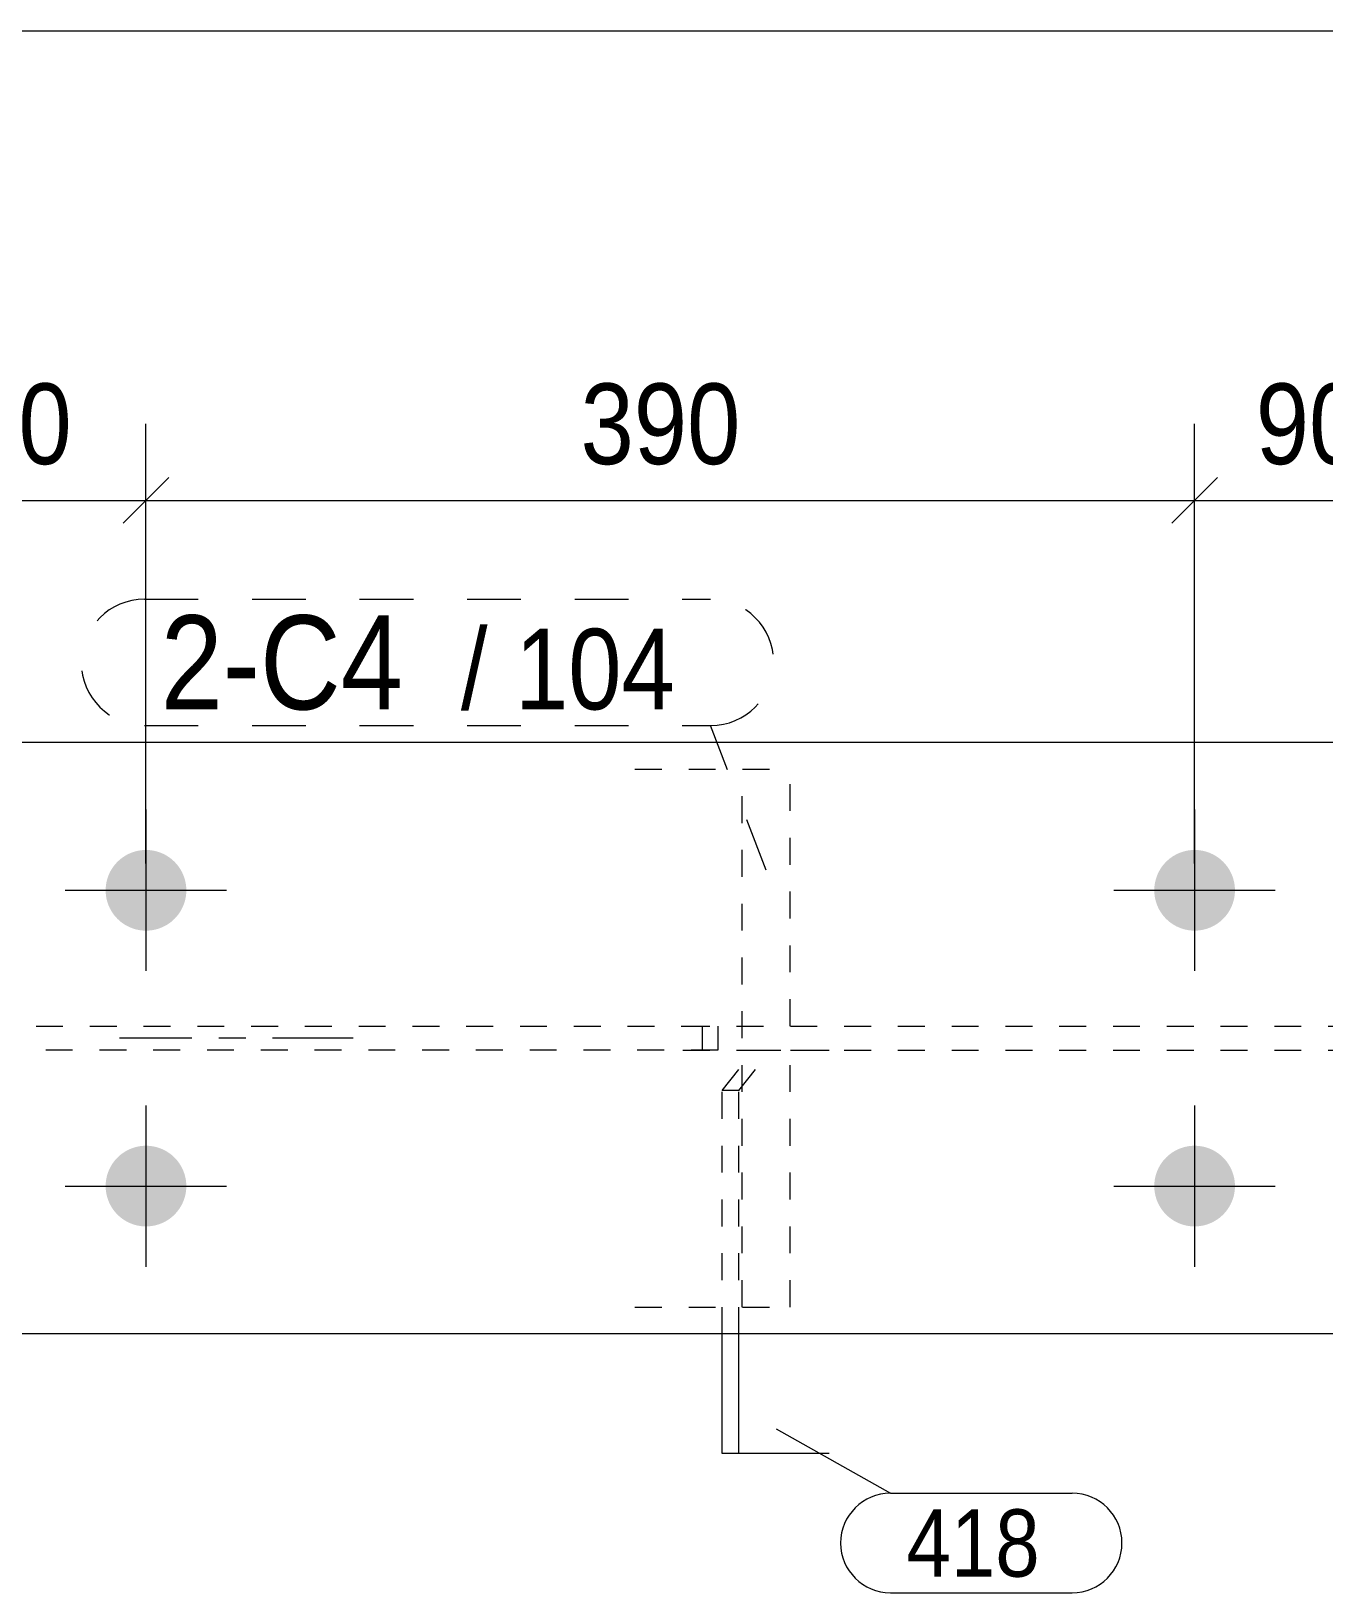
# Model space of a CAD drawing. Header units: millimetres. Extents: x 2 to 579, y 1 to 825.
# Drawn here: x 230.3 to 278.4, y 766.9 to 825 of the extents above; entities that cross this region are included whole.
import ezdxf

# ---------------------------------------------------------------- set-up
doc = ezdxf.new("R2010")
doc.units = ezdxf.units.MM
for name, pattern in [('XKITLINE00', [0]), ('XKITLINE01', [4, 1, -1, 1, -1]), ('XKITLINE02', [4, 2, -2]), ('XKITLINE03', [6, 3, -1, 1, -1])]:
    doc.linetypes.add(name, pattern=pattern)
for name, color, linetype, lineweight in [('Bolt', 3, 'Continuous', 0), ('Dimensions', 7, 'Continuous', 0), ('DrawingSheet', 5, 'Continuous', 0), ('Part', 2, 'Continuous', 0), ('PartMark', 7, 'Continuous', 0)]:
    doc.layers.add(name, color=color, linetype=linetype, lineweight=lineweight)
doc.styles.add('ARIAL', font='ARIAL.TTF')

# ---------------------------------------------------------------- blocks, each defined once
blk = doc.blocks.new('*A59')
at = {"layer": 'Bolt'}
for points in [[(234.608, 794.55), (234.645, 794.548), (234.681, 794.546), (234.718, 794.543), (234.755, 794.539), (234.791, 794.534), (234.827, 794.528), (234.864, 794.521), (234.9, 794.514), (234.935, 794.505), (234.971, 794.496), (235.006, 794.485), (235.041, 794.474), (235.076, 794.462), (235.111, 794.449), (235.145, 794.436), (235.179, 794.421), (235.212, 794.406), (235.245, 794.39), (235.278, 794.373), (235.31, 794.355), (235.342, 794.337), (235.373, 794.317), (235.404, 794.297), (235.435, 794.276), (235.465, 794.255), (235.494, 794.233), (235.523, 794.21), (235.551, 794.186), (235.578, 794.161), (235.605, 794.136), (235.632, 794.111), (235.657, 794.084), (235.682, 794.057), (235.707, 794.03), (235.73, 794.002), (235.753, 793.973), (235.776, 793.944), (235.797, 793.914), (235.818, 793.883), (235.838, 793.852), (235.858, 793.821), (235.876, 793.789), (235.894, 793.757), (235.911, 793.724), (235.927, 793.691), (235.942, 793.658), (235.957, 793.624), (235.97, 793.59), (235.983, 793.555), (235.995, 793.521), (236.006, 793.485), (236.017, 793.45), (236.026, 793.414), (236.035, 793.379), (236.042, 793.343), (236.049, 793.306), (236.055, 793.27), (236.06, 793.234), (236.064, 793.197), (236.067, 793.16), (236.069, 793.124), (236.07, 793.087), (236.071, 793.05), (236.07, 793.013), (236.069, 792.976), (236.067, 792.94), (236.064, 792.903), (236.06, 792.866), (236.055, 792.83), (236.049, 792.794), (236.042, 792.757), (236.035, 792.721), (236.026, 792.686), (236.017, 792.65), (236.006, 792.615), (235.995, 792.579), (235.983, 792.545), (235.97, 792.51), (235.957, 792.476), (235.942, 792.442), (235.927, 792.409), (235.911, 792.376), (235.894, 792.343), (235.876, 792.311), (235.858, 792.279), (235.838, 792.248), (235.818, 792.217), (235.797, 792.186), (235.776, 792.156), (235.753, 792.127), (235.73, 792.098), (235.707, 792.07), (235.682, 792.043), (235.657, 792.016), (235.632, 791.989), (235.605, 791.964), (235.578, 791.939), (235.551, 791.914), (235.523, 791.89), (235.494, 791.867), (235.465, 791.845), (235.435, 791.824), (235.404, 791.803), (235.373, 791.783), (235.342, 791.763), (235.31, 791.745), (235.278, 791.727), (235.245, 791.71), (235.212, 791.694), (235.179, 791.679), (235.145, 791.664), (235.111, 791.651), (235.076, 791.638), (235.041, 791.626), (235.006, 791.615), (234.971, 791.604), (234.935, 791.595), (234.9, 791.586), (234.864, 791.579), (234.827, 791.572), (234.791, 791.566), (234.755, 791.561), (234.718, 791.557), (234.681, 791.554), (234.645, 791.552), (234.608, 791.55), (234.571, 791.55), (234.534, 791.55), (234.497, 791.552), (234.461, 791.554), (234.424, 791.557), (234.387, 791.561), (234.351, 791.566), (234.315, 791.572), (234.278, 791.579), (234.242, 791.586), (234.206, 791.595), (234.171, 791.604), (234.136, 791.615), (234.1, 791.626), (234.066, 791.638), (234.031, 791.651), (233.997, 791.664), (233.963, 791.679), (233.93, 791.694), (233.897, 791.71), (233.864, 791.727), (233.832, 791.745), (233.8, 791.763), (233.768, 791.783), (233.738, 791.803), (233.707, 791.824), (233.677, 791.845), (233.648, 791.867), (233.619, 791.89), (233.591, 791.914), (233.564, 791.939), (233.537, 791.964), (233.51, 791.989), (233.485, 792.016), (233.46, 792.043), (233.435, 792.07), (233.411, 792.098), (233.388, 792.127), (233.366, 792.156), (233.345, 792.186), (233.324, 792.217), (233.304, 792.248), (233.284, 792.279), (233.266, 792.311), (233.248, 792.343), (233.231, 792.376), (233.215, 792.409), (233.2, 792.442), (233.185, 792.476), (233.171, 792.51), (233.159, 792.545), (233.147, 792.579), (233.136, 792.615), (233.125, 792.65), (233.116, 792.686), (233.107, 792.721), (233.1, 792.757), (233.093, 792.794), (233.087, 792.83), (233.082, 792.866), (233.078, 792.903), (233.075, 792.94), (233.073, 792.976), (233.071, 793.013), (233.071, 793.05), (233.071, 793.087), (233.073, 793.124), (233.075, 793.16), (233.078, 793.197), (233.082, 793.234), (233.087, 793.27), (233.093, 793.306), (233.1, 793.343), (233.107, 793.379), (233.116, 793.414), (233.125, 793.45), (233.136, 793.485), (233.147, 793.521), (233.159, 793.555), (233.171, 793.59), (233.185, 793.624), (233.2, 793.658), (233.215, 793.691), (233.231, 793.724), (233.248, 793.757), (233.266, 793.789), (233.284, 793.821), (233.304, 793.852), (233.324, 793.883), (233.345, 793.914), (233.366, 793.944), (233.388, 793.973), (233.411, 794.002), (233.435, 794.03), (233.46, 794.057), (233.485, 794.084), (233.51, 794.111), (233.537, 794.136), (233.564, 794.161), (233.591, 794.186), (233.619, 794.21), (233.648, 794.233), (233.677, 794.255), (233.707, 794.276), (233.738, 794.297), (233.768, 794.317), (233.8, 794.337), (233.832, 794.355), (233.864, 794.373), (233.897, 794.39), (233.93, 794.406), (233.963, 794.421), (233.997, 794.436), (234.031, 794.449), (234.066, 794.462), (234.1, 794.474), (234.136, 794.485), (234.171, 794.496), (234.206, 794.505), (234.242, 794.514), (234.278, 794.521), (234.315, 794.528), (234.351, 794.534), (234.387, 794.539), (234.424, 794.543), (234.461, 794.546), (234.497, 794.548), (234.534, 794.55), (234.571, 794.55)], [(273.608, 794.55), (273.645, 794.548), (273.681, 794.546), (273.718, 794.543), (273.755, 794.539), (273.791, 794.534), (273.827, 794.528), (273.864, 794.521), (273.9, 794.514), (273.935, 794.505), (273.971, 794.496), (274.006, 794.485), (274.041, 794.474), (274.076, 794.462), (274.111, 794.449), (274.145, 794.436), (274.179, 794.421), (274.212, 794.406), (274.245, 794.39), (274.278, 794.373), (274.31, 794.355), (274.342, 794.337), (274.373, 794.317), (274.404, 794.297), (274.435, 794.276), (274.465, 794.255), (274.494, 794.233), (274.523, 794.21), (274.551, 794.186), (274.578, 794.161), (274.605, 794.136), (274.632, 794.111), (274.657, 794.084), (274.682, 794.057), (274.707, 794.03), (274.73, 794.002), (274.753, 793.973), (274.776, 793.944), (274.797, 793.914), (274.818, 793.883), (274.838, 793.852), (274.858, 793.821), (274.876, 793.789), (274.894, 793.757), (274.911, 793.724), (274.927, 793.691), (274.942, 793.658), (274.957, 793.624), (274.97, 793.59), (274.983, 793.555), (274.995, 793.521), (275.006, 793.485), (275.017, 793.45), (275.026, 793.414), (275.035, 793.379), (275.042, 793.343), (275.049, 793.306), (275.055, 793.27), (275.06, 793.234), (275.064, 793.197), (275.067, 793.16), (275.069, 793.124), (275.07, 793.087), (275.071, 793.05), (275.07, 793.013), (275.069, 792.976), (275.067, 792.94), (275.064, 792.903), (275.06, 792.866), (275.055, 792.83), (275.049, 792.794), (275.042, 792.757), (275.035, 792.721), (275.026, 792.686), (275.017, 792.65), (275.006, 792.615), (274.995, 792.579), (274.983, 792.545), (274.97, 792.51), (274.957, 792.476), (274.942, 792.442), (274.927, 792.409), (274.911, 792.376), (274.894, 792.343), (274.876, 792.311), (274.858, 792.279), (274.838, 792.248), (274.818, 792.217), (274.797, 792.186), (274.776, 792.156), (274.753, 792.127), (274.73, 792.098), (274.707, 792.07), (274.682, 792.043), (274.657, 792.016), (274.632, 791.989), (274.605, 791.964), (274.578, 791.939), (274.551, 791.914), (274.523, 791.89), (274.494, 791.867), (274.465, 791.845), (274.435, 791.824), (274.404, 791.803), (274.373, 791.783), (274.342, 791.763), (274.31, 791.745), (274.278, 791.727), (274.245, 791.71), (274.212, 791.694), (274.179, 791.679), (274.145, 791.664), (274.111, 791.651), (274.076, 791.638), (274.041, 791.626), (274.006, 791.615), (273.971, 791.604), (273.935, 791.595), (273.9, 791.586), (273.864, 791.579), (273.827, 791.572), (273.791, 791.566), (273.755, 791.561), (273.718, 791.557), (273.681, 791.554), (273.645, 791.552), (273.608, 791.55), (273.571, 791.55), (273.534, 791.55), (273.497, 791.552), (273.461, 791.554), (273.424, 791.557), (273.387, 791.561), (273.351, 791.566), (273.315, 791.572), (273.278, 791.579), (273.242, 791.586), (273.206, 791.595), (273.171, 791.604), (273.136, 791.615), (273.1, 791.626), (273.066, 791.638), (273.031, 791.651), (272.997, 791.664), (272.963, 791.679), (272.93, 791.694), (272.897, 791.71), (272.864, 791.727), (272.832, 791.745), (272.8, 791.763), (272.768, 791.783), (272.738, 791.803), (272.707, 791.824), (272.677, 791.845), (272.648, 791.867), (272.619, 791.89), (272.591, 791.914), (272.564, 791.939), (272.537, 791.964), (272.51, 791.989), (272.485, 792.016), (272.46, 792.043), (272.435, 792.07), (272.411, 792.098), (272.388, 792.127), (272.366, 792.156), (272.345, 792.186), (272.324, 792.217), (272.304, 792.248), (272.284, 792.279), (272.266, 792.311), (272.248, 792.343), (272.231, 792.376), (272.215, 792.409), (272.2, 792.442), (272.185, 792.476), (272.171, 792.51), (272.159, 792.545), (272.147, 792.579), (272.136, 792.615), (272.125, 792.65), (272.116, 792.686), (272.107, 792.721), (272.1, 792.757), (272.093, 792.794), (272.087, 792.83), (272.082, 792.866), (272.078, 792.903), (272.075, 792.94), (272.073, 792.976), (272.071, 793.013), (272.071, 793.05), (272.071, 793.087), (272.073, 793.124), (272.075, 793.16), (272.078, 793.197), (272.082, 793.234), (272.087, 793.27), (272.093, 793.306), (272.1, 793.343), (272.107, 793.379), (272.116, 793.414), (272.125, 793.45), (272.136, 793.485), (272.147, 793.521), (272.159, 793.555), (272.171, 793.59), (272.185, 793.624), (272.2, 793.658), (272.215, 793.691), (272.231, 793.724), (272.248, 793.757), (272.266, 793.789), (272.284, 793.821), (272.304, 793.852), (272.324, 793.883), (272.345, 793.914), (272.366, 793.944), (272.388, 793.973), (272.411, 794.002), (272.435, 794.03), (272.46, 794.057), (272.485, 794.084), (272.51, 794.111), (272.537, 794.136), (272.564, 794.161), (272.591, 794.186), (272.619, 794.21), (272.648, 794.233), (272.677, 794.255), (272.707, 794.276), (272.738, 794.297), (272.768, 794.317), (272.8, 794.337), (272.832, 794.355), (272.864, 794.373), (272.897, 794.39), (272.93, 794.406), (272.963, 794.421), (272.997, 794.436), (273.031, 794.449), (273.066, 794.462), (273.1, 794.474), (273.136, 794.485), (273.171, 794.496), (273.206, 794.505), (273.242, 794.514), (273.278, 794.521), (273.315, 794.528), (273.351, 794.534), (273.387, 794.539), (273.424, 794.543), (273.461, 794.546), (273.497, 794.548), (273.534, 794.55), (273.571, 794.55)], [(234.608, 783.55), (234.645, 783.548), (234.681, 783.546), (234.718, 783.543), (234.755, 783.539), (234.791, 783.534), (234.827, 783.528), (234.864, 783.521), (234.9, 783.514), (234.935, 783.505), (234.971, 783.496), (235.006, 783.485), (235.041, 783.474), (235.076, 783.462), (235.111, 783.449), (235.145, 783.436), (235.179, 783.421), (235.212, 783.406), (235.245, 783.39), (235.278, 783.373), (235.31, 783.355), (235.342, 783.337), (235.373, 783.317), (235.404, 783.297), (235.435, 783.276), (235.465, 783.255), (235.494, 783.233), (235.523, 783.21), (235.551, 783.186), (235.578, 783.161), (235.605, 783.136), (235.632, 783.111), (235.657, 783.084), (235.682, 783.057), (235.707, 783.03), (235.73, 783.002), (235.753, 782.973), (235.776, 782.944), (235.797, 782.914), (235.818, 782.883), (235.838, 782.852), (235.858, 782.821), (235.876, 782.789), (235.894, 782.757), (235.911, 782.724), (235.927, 782.691), (235.942, 782.658), (235.957, 782.624), (235.97, 782.59), (235.983, 782.555), (235.995, 782.521), (236.006, 782.485), (236.017, 782.45), (236.026, 782.414), (236.035, 782.379), (236.042, 782.343), (236.049, 782.306), (236.055, 782.27), (236.06, 782.234), (236.064, 782.197), (236.067, 782.16), (236.069, 782.124), (236.07, 782.087), (236.071, 782.05), (236.07, 782.013), (236.069, 781.976), (236.067, 781.94), (236.064, 781.903), (236.06, 781.866), (236.055, 781.83), (236.049, 781.794), (236.042, 781.757), (236.035, 781.721), (236.026, 781.686), (236.017, 781.65), (236.006, 781.615), (235.995, 781.579), (235.983, 781.545), (235.97, 781.51), (235.957, 781.476), (235.942, 781.442), (235.927, 781.409), (235.911, 781.376), (235.894, 781.343), (235.876, 781.311), (235.858, 781.279), (235.838, 781.248), (235.818, 781.217), (235.797, 781.186), (235.776, 781.156), (235.753, 781.127), (235.73, 781.098), (235.707, 781.07), (235.682, 781.043), (235.657, 781.016), (235.632, 780.989), (235.605, 780.964), (235.578, 780.939), (235.551, 780.914), (235.523, 780.89), (235.494, 780.867), (235.465, 780.845), (235.435, 780.824), (235.404, 780.803), (235.373, 780.783), (235.342, 780.763), (235.31, 780.745), (235.278, 780.727), (235.245, 780.71), (235.212, 780.694), (235.179, 780.679), (235.145, 780.664), (235.111, 780.651), (235.076, 780.638), (235.041, 780.626), (235.006, 780.615), (234.971, 780.604), (234.935, 780.595), (234.9, 780.586), (234.864, 780.579), (234.827, 780.572), (234.791, 780.566), (234.755, 780.561), (234.718, 780.557), (234.681, 780.554), (234.645, 780.552), (234.608, 780.55), (234.571, 780.55), (234.534, 780.55), (234.497, 780.552), (234.461, 780.554), (234.424, 780.557), (234.387, 780.561), (234.351, 780.566), (234.315, 780.572), (234.278, 780.579), (234.242, 780.586), (234.206, 780.595), (234.171, 780.604), (234.136, 780.615), (234.1, 780.626), (234.066, 780.638), (234.031, 780.651), (233.997, 780.664), (233.963, 780.679), (233.93, 780.694), (233.897, 780.71), (233.864, 780.727), (233.832, 780.745), (233.8, 780.763), (233.768, 780.783), (233.738, 780.803), (233.707, 780.824), (233.677, 780.845), (233.648, 780.867), (233.619, 780.89), (233.591, 780.914), (233.564, 780.939), (233.537, 780.964), (233.51, 780.989), (233.485, 781.016), (233.46, 781.043), (233.435, 781.07), (233.411, 781.098), (233.388, 781.127), (233.366, 781.156), (233.345, 781.186), (233.324, 781.217), (233.304, 781.248), (233.284, 781.279), (233.266, 781.311), (233.248, 781.343), (233.231, 781.376), (233.215, 781.409), (233.2, 781.442), (233.185, 781.476), (233.171, 781.51), (233.159, 781.545), (233.147, 781.579), (233.136, 781.615), (233.125, 781.65), (233.116, 781.686), (233.107, 781.721), (233.1, 781.757), (233.093, 781.794), (233.087, 781.83), (233.082, 781.866), (233.078, 781.903), (233.075, 781.94), (233.073, 781.976), (233.071, 782.013), (233.071, 782.05), (233.071, 782.087), (233.073, 782.124), (233.075, 782.16), (233.078, 782.197), (233.082, 782.234), (233.087, 782.27), (233.093, 782.306), (233.1, 782.343), (233.107, 782.379), (233.116, 782.414), (233.125, 782.45), (233.136, 782.485), (233.147, 782.521), (233.159, 782.555), (233.171, 782.59), (233.185, 782.624), (233.2, 782.658), (233.215, 782.691), (233.231, 782.724), (233.248, 782.757), (233.266, 782.789), (233.284, 782.821), (233.304, 782.852), (233.324, 782.883), (233.345, 782.914), (233.366, 782.944), (233.388, 782.973), (233.411, 783.002), (233.435, 783.03), (233.46, 783.057), (233.485, 783.084), (233.51, 783.111), (233.537, 783.136), (233.564, 783.161), (233.591, 783.186), (233.619, 783.21), (233.648, 783.233), (233.677, 783.255), (233.707, 783.276), (233.738, 783.297), (233.768, 783.317), (233.8, 783.337), (233.832, 783.355), (233.864, 783.373), (233.897, 783.39), (233.93, 783.406), (233.963, 783.421), (233.997, 783.436), (234.031, 783.449), (234.066, 783.462), (234.1, 783.474), (234.136, 783.485), (234.171, 783.496), (234.206, 783.505), (234.242, 783.514), (234.278, 783.521), (234.315, 783.528), (234.351, 783.534), (234.387, 783.539), (234.424, 783.543), (234.461, 783.546), (234.497, 783.548), (234.534, 783.55), (234.571, 783.55)], [(273.608, 783.55), (273.645, 783.548), (273.681, 783.546), (273.718, 783.543), (273.755, 783.539), (273.791, 783.534), (273.827, 783.528), (273.864, 783.521), (273.9, 783.514), (273.935, 783.505), (273.971, 783.496), (274.006, 783.485), (274.041, 783.474), (274.076, 783.462), (274.111, 783.449), (274.145, 783.436), (274.179, 783.421), (274.212, 783.406), (274.245, 783.39), (274.278, 783.373), (274.31, 783.355), (274.342, 783.337), (274.373, 783.317), (274.404, 783.297), (274.435, 783.276), (274.465, 783.255), (274.494, 783.233), (274.523, 783.21), (274.551, 783.186), (274.578, 783.161), (274.605, 783.136), (274.632, 783.111), (274.657, 783.084), (274.682, 783.057), (274.707, 783.03), (274.73, 783.002), (274.753, 782.973), (274.776, 782.944), (274.797, 782.914), (274.818, 782.883), (274.838, 782.852), (274.858, 782.821), (274.876, 782.789), (274.894, 782.757), (274.911, 782.724), (274.927, 782.691), (274.942, 782.658), (274.957, 782.624), (274.97, 782.59), (274.983, 782.555), (274.995, 782.521), (275.006, 782.485), (275.017, 782.45), (275.026, 782.414), (275.035, 782.379), (275.042, 782.343), (275.049, 782.306), (275.055, 782.27), (275.06, 782.234), (275.064, 782.197), (275.067, 782.16), (275.069, 782.124), (275.07, 782.087), (275.071, 782.05), (275.07, 782.013), (275.069, 781.976), (275.067, 781.94), (275.064, 781.903), (275.06, 781.866), (275.055, 781.83), (275.049, 781.794), (275.042, 781.757), (275.035, 781.721), (275.026, 781.686), (275.017, 781.65), (275.006, 781.615), (274.995, 781.579), (274.983, 781.545), (274.97, 781.51), (274.957, 781.476), (274.942, 781.442), (274.927, 781.409), (274.911, 781.376), (274.894, 781.343), (274.876, 781.311), (274.858, 781.279), (274.838, 781.248), (274.818, 781.217), (274.797, 781.186), (274.776, 781.156), (274.753, 781.127), (274.73, 781.098), (274.707, 781.07), (274.682, 781.043), (274.657, 781.016), (274.632, 780.989), (274.605, 780.964), (274.578, 780.939), (274.551, 780.914), (274.523, 780.89), (274.494, 780.867), (274.465, 780.845), (274.435, 780.824), (274.404, 780.803), (274.373, 780.783), (274.342, 780.763), (274.31, 780.745), (274.278, 780.727), (274.245, 780.71), (274.212, 780.694), (274.179, 780.679), (274.145, 780.664), (274.111, 780.651), (274.076, 780.638), (274.041, 780.626), (274.006, 780.615), (273.971, 780.604), (273.935, 780.595), (273.9, 780.586), (273.864, 780.579), (273.827, 780.572), (273.791, 780.566), (273.755, 780.561), (273.718, 780.557), (273.681, 780.554), (273.645, 780.552), (273.608, 780.55), (273.571, 780.55), (273.534, 780.55), (273.497, 780.552), (273.461, 780.554), (273.424, 780.557), (273.387, 780.561), (273.351, 780.566), (273.315, 780.572), (273.278, 780.579), (273.242, 780.586), (273.206, 780.595), (273.171, 780.604), (273.136, 780.615), (273.1, 780.626), (273.066, 780.638), (273.031, 780.651), (272.997, 780.664), (272.963, 780.679), (272.93, 780.694), (272.897, 780.71), (272.864, 780.727), (272.832, 780.745), (272.8, 780.763), (272.768, 780.783), (272.738, 780.803), (272.707, 780.824), (272.677, 780.845), (272.648, 780.867), (272.619, 780.89), (272.591, 780.914), (272.564, 780.939), (272.537, 780.964), (272.51, 780.989), (272.485, 781.016), (272.46, 781.043), (272.435, 781.07), (272.411, 781.098), (272.388, 781.127), (272.366, 781.156), (272.345, 781.186), (272.324, 781.217), (272.304, 781.248), (272.284, 781.279), (272.266, 781.311), (272.248, 781.343), (272.231, 781.376), (272.215, 781.409), (272.2, 781.442), (272.185, 781.476), (272.171, 781.51), (272.159, 781.545), (272.147, 781.579), (272.136, 781.615), (272.125, 781.65), (272.116, 781.686), (272.107, 781.721), (272.1, 781.757), (272.093, 781.794), (272.087, 781.83), (272.082, 781.866), (272.078, 781.903), (272.075, 781.94), (272.073, 781.976), (272.071, 782.013), (272.071, 782.05), (272.071, 782.087), (272.073, 782.124), (272.075, 782.16), (272.078, 782.197), (272.082, 782.234), (272.087, 782.27), (272.093, 782.306), (272.1, 782.343), (272.107, 782.379), (272.116, 782.414), (272.125, 782.45), (272.136, 782.485), (272.147, 782.521), (272.159, 782.555), (272.171, 782.59), (272.185, 782.624), (272.2, 782.658), (272.215, 782.691), (272.231, 782.724), (272.248, 782.757), (272.266, 782.789), (272.284, 782.821), (272.304, 782.852), (272.324, 782.883), (272.345, 782.914), (272.366, 782.944), (272.388, 782.973), (272.411, 783.002), (272.435, 783.03), (272.46, 783.057), (272.485, 783.084), (272.51, 783.111), (272.537, 783.136), (272.564, 783.161), (272.591, 783.186), (272.619, 783.21), (272.648, 783.233), (272.677, 783.255), (272.707, 783.276), (272.738, 783.297), (272.768, 783.317), (272.8, 783.337), (272.832, 783.355), (272.864, 783.373), (272.897, 783.39), (272.93, 783.406), (272.963, 783.421), (272.997, 783.436), (273.031, 783.449), (273.066, 783.462), (273.1, 783.474), (273.136, 783.485), (273.171, 783.496), (273.206, 783.505), (273.242, 783.514), (273.278, 783.521), (273.315, 783.528), (273.351, 783.534), (273.387, 783.539), (273.424, 783.543), (273.461, 783.546), (273.497, 783.548), (273.534, 783.55), (273.571, 783.55)]]:
    blk.add_hatch(color=3, dxfattribs=at).paths.add_polyline_path(points, flags=17)
at = {"layer": 'Bolt', "color": 3, "linetype": 'XKITLINE00', "lineweight": 0}
for p, q in [((234.571, 796.05), (234.571, 790.05)), ((273.571, 796.05), (273.571, 790.05)), ((231.571, 793.05), (237.571, 793.05)), ((270.571, 793.05), (276.571, 793.05)), ((234.571, 785.05), (234.571, 779.05)), ((273.571, 785.05), (273.571, 779.05)), ((231.571, 782.05), (237.571, 782.05)), ((270.571, 782.05), (276.571, 782.05))]:
    blk.add_line(p, q, dxfattribs=at)
blk = doc.blocks.new('*A60')
at = {"layer": 'Part'}
blk.add_hatch(color=2, dxfattribs=at).paths.add_polyline_path([(293.784, 788.95), (295.384, 788.95), (294.584, 787.55)], flags=17)
at = {"layer": 'Part', "color": 7, "linetype": 'XKITLINE01', "lineweight": 0}
for p, q in [((252.755, 797.55), (258.532, 797.55)), ((256.749, 777.55), (256.749, 797.55)), ((258.532, 788), (258.532, 797.55)), ((314.051, 797.55), (308.274, 797.55)), ((312.268, 788), (312.268, 797.55)), ((314.051, 797.55), (314.051, 777.55)), ((254.538, 788), (312.268, 788)), ((254.538, 787.1), (312.268, 787.1)), ((258.532, 777.55), (258.532, 787.1)), ((312.268, 777.55), (312.268, 787.1)), ((252.755, 777.55), (258.532, 777.55)), ((314.051, 777.55), (308.274, 777.55))]:
    blk.add_line(p, q, dxfattribs=at)
at = {"layer": 'Part', "color": 2, "linetype": 'XKITLINE00', "lineweight": 0}
for p, q in [((294.584, 787.55), (293.784, 788.95)), ((293.784, 788.95), (295.384, 788.95)), ((295.384, 788.95), (294.584, 787.55))]:
    blk.add_line(p, q, dxfattribs=at)
at = {"layer": 'Part', "color": 7, "linetype": 'XKITLINE03', "lineweight": 0}
blk.add_line((281.406, 787.55), (291.591, 787.55), dxfattribs=at)
at = {"layer": 'Part', "color": 2, "linetype": 'XKITLINE00', "lineweight": 0}
blk.add_circle((294.584, 788.45), 1, dxfattribs=at)
blk = doc.blocks.new('*A61')
at = {"layer": 'Part', "color": 2, "linetype": 'XKITLINE00', "lineweight": 0}
for p, q in [((326.476, 798.55), (193.474, 798.55)), ((326.476, 776.55), (193.474, 776.55))]:
    blk.add_line(p, q, dxfattribs=at)
blk = doc.blocks.new('*A63')
at = {"layer": 'Part', "color": 7, "linetype": 'XKITLINE01', "lineweight": 0}
for p, q in [((206.815, 797.55), (211.749, 797.55)), ((210.083, 777.55), (210.083, 797.55)), ((211.749, 788), (211.749, 797.55)), ((208.481, 788), (255.839, 788)), ((255.27, 787.1), (255.27, 788)), ((255.839, 788), (255.841, 787.1)), ((255.841, 787.1), (208.481, 787.1)), ((211.749, 777.55), (211.749, 787.1)), ((206.815, 777.55), (211.749, 777.55))]:
    blk.add_line(p, q, dxfattribs=at)
at = {"layer": 'Part', "color": 7, "linetype": 'XKITLINE03', "lineweight": 0}
blk.add_line((242.279, 787.55), (233.59, 787.55), dxfattribs=at)
blk = doc.blocks.new('*A64')
at = {"layer": 'Part', "color": 7, "linetype": 'XKITLINE01', "lineweight": 0}
for p, q in [((256.003, 785.6), (257.181, 787.1)), ((256.622, 785.6), (257.8, 787.1)), ((257.181, 787.1), (259.976, 787.1)), ((256.003, 776.55), (256.003, 785.6)), ((256.622, 785.6), (256.003, 785.6)), ((256.622, 776.55), (256.622, 785.6))]:
    blk.add_line(p, q, dxfattribs=at)
at = {"layer": 'Part', "color": 2, "linetype": 'XKITLINE00', "lineweight": 0}
for p, q in [((256.003, 772.1), (256.003, 776.55)), ((256.622, 772.1), (256.622, 776.55)), ((259.976, 772.1), (256.003, 772.1))]:
    blk.add_line(p, q, dxfattribs=at)
blk = doc.blocks.new('*A65')
at = {"layer": 'DrawingSheet', "color": 5, "linetype": 'XKITLINE00', "lineweight": 0}
blk.add_line((579, 825), (5, 825), dxfattribs=at)
blk = doc.blocks.new('*A172')
at = {"layer": 'Dimensions', "color": 7, "linetype": 'XKITLINE00', "lineweight": 0}
for p, q in [((225.571, 794.05), (225.571, 810.4)), ((234.571, 794.05), (234.571, 810.4)), ((226.419, 808.399), (224.722, 806.701)), ((235.419, 808.399), (233.722, 806.701)), ((225.571, 807.55), (234.571, 807.55))]:
    blk.add_line(p, q, dxfattribs=at)
at = {"layer": 'Dimensions', "color": 3}
for p in [(225.571, 807.55), (234.571, 807.55)]:
    blk.add_point(p, dxfattribs=at)
at = {"layer": 'Dimensions', "color": 3, "style": 'ARIAL', "width": 0.85}
blk.add_text('90', height=3, dxfattribs=at).set_placement((227.846, 808.9))
blk = doc.blocks.new('*A173')
at = {"layer": 'Dimensions', "color": 7, "linetype": 'XKITLINE00', "lineweight": 0}
for p, q in [((234.571, 794.05), (234.571, 810.4)), ((273.571, 794.05), (273.571, 810.4)), ((235.419, 808.399), (233.722, 806.701)), ((274.419, 808.399), (272.722, 806.701)), ((234.571, 807.55), (273.571, 807.55))]:
    blk.add_line(p, q, dxfattribs=at)
at = {"layer": 'Dimensions', "color": 3}
for p in [(234.571, 807.55), (273.571, 807.55)]:
    blk.add_point(p, dxfattribs=at)
at = {"layer": 'Dimensions', "color": 3, "style": 'ARIAL', "width": 0.85}
blk.add_text('390', height=3, dxfattribs=at).set_placement((250.733, 808.9))
blk = doc.blocks.new('*A174')
at = {"layer": 'Dimensions', "color": 7, "linetype": 'XKITLINE00', "lineweight": 0}
for p, q in [((273.571, 794.05), (273.571, 810.4)), ((282.571, 794.05), (282.571, 810.4)), ((274.419, 808.399), (272.722, 806.701)), ((283.419, 808.399), (281.722, 806.701)), ((273.571, 807.55), (282.571, 807.55))]:
    blk.add_line(p, q, dxfattribs=at)
at = {"layer": 'Dimensions', "color": 3}
for p in [(273.571, 807.55), (282.571, 807.55)]:
    blk.add_point(p, dxfattribs=at)
at = {"layer": 'Dimensions', "color": 3, "style": 'ARIAL', "width": 0.85}
blk.add_text('90', height=3, dxfattribs=at).set_placement((275.846, 808.9))
blk = doc.blocks.new('*A184')
at = {"layer": 'PartMark', "color": 7, "linetype": 'XKITLINE00', "lineweight": 0}
for p, q in [((258.014, 773.017), (262.256, 770.625)), ((262.256, 770.625), (269.019, 770.625)), ((262.256, 766.925), (269.019, 766.925))]:
    blk.add_line(p, q, dxfattribs=at)
for centre, start, end in [((262.256, 768.775), 90, 270), ((269.019, 768.775), 270, 90)]:
    blk.add_arc(centre, 1.85, start, end, dxfattribs=at)
at = {"layer": 'PartMark', "color": 3, "style": 'ARIAL', "width": 0.85}
blk.add_text('418', height=2.5, dxfattribs=at).set_placement((262.856, 767.525))
blk = doc.blocks.new('*A188')
at = {"layer": 'PartMark', "color": 7, "linetype": 'XKITLINE02', "lineweight": 0}
for p, q in [((234.517, 803.877), (255.57, 803.877)), ((234.517, 799.177), (255.57, 799.177)), ((257.64, 793.799), (255.57, 799.177))]:
    blk.add_line(p, q, dxfattribs=at)
for centre, start, end in [((234.517, 801.527), 90, 270), ((255.57, 801.527), 270, 90)]:
    blk.add_arc(centre, 2.35, start, end, dxfattribs=at)
at = {"layer": 'PartMark', "color": 1, "style": 'ARIAL', "width": 0.85}
blk.add_text('2-C4', height=3.5, dxfattribs=at).set_placement((235.117, 799.777))
at = {"layer": 'PartMark', "color": 3, "style": 'ARIAL', "width": 0.85}
for s, p in [('/', (246.283, 799.777)), ('104', (248.295, 799.777))]:
    blk.add_text(s, height=3, dxfattribs=at).set_placement(p)

msp = doc.modelspace()

# ---------------------------------------------------------------- block references
at = {"lineweight": 0}
for name in ['*A65', '*A172', '*A173', '*A174', '*A188', '*A61', '*A63', '*A59', '*A64', '*A184']:
    msp.add_blockref(name, (0, 0), dxfattribs=at)
at = {"layer": 'Part', "lineweight": 0}
msp.add_blockref('*A60', (0, 0), dxfattribs=at)

doc.saveas('drawing.dxf')
